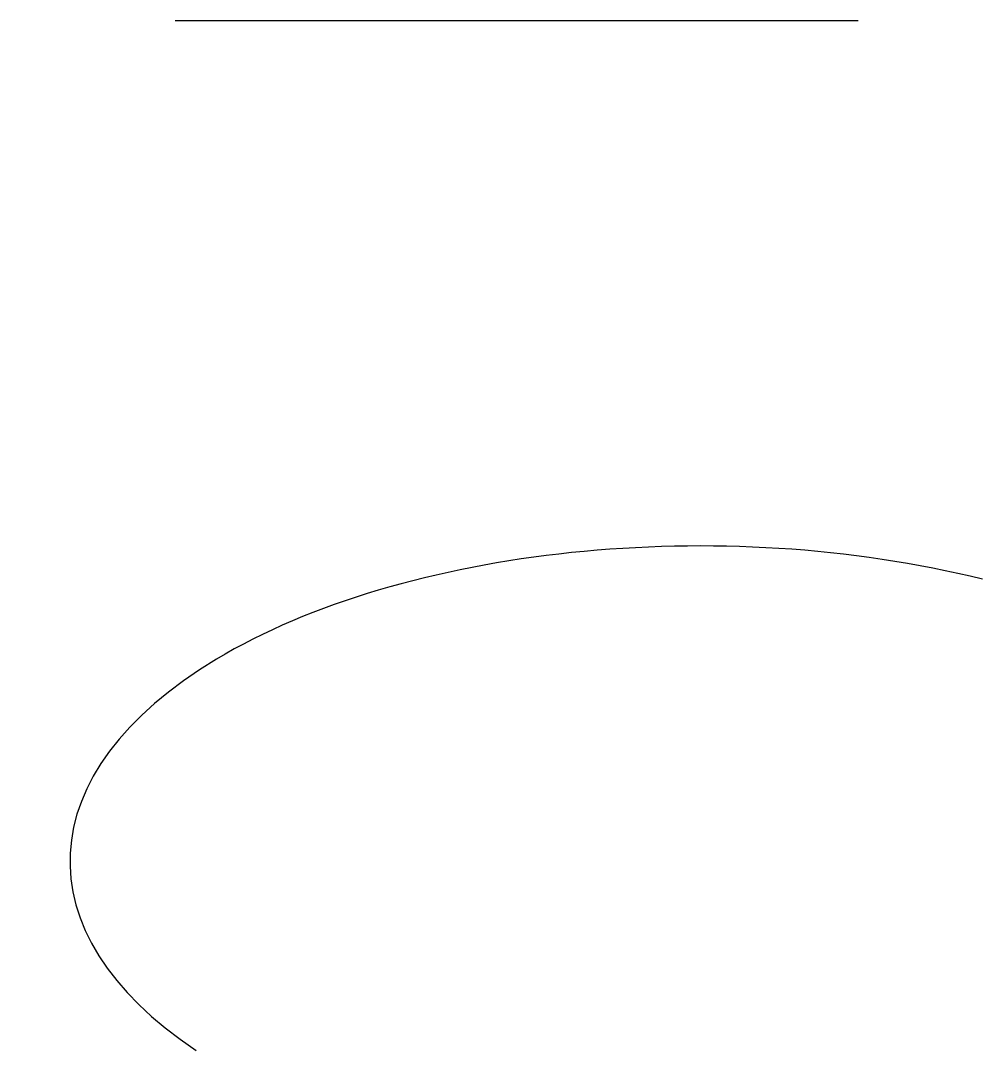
# Model space of a CAD drawing. Header units: millimetres. Extents: x -12.9 to 5.4, y 80.4 to 100.
import ezdxf

# ---------------------------------------------------------------- set-up
doc = ezdxf.new("R2010")
doc.units = ezdxf.units.MM
doc.layers.get('0').update_dxf_attribs({"lineweight": 25, "true_color": 0xffffff})

msp = doc.modelspace()

# ---------------------------------------------------------------- linework, layer by layer
msp.add_line((-10, 100), (3, 100))
msp.add_ellipse((0, 84), major_axis=(12, 0), ratio=0.5, start_param=1.107149, end_param=3.785094)

doc.saveas('drawing.dxf')
